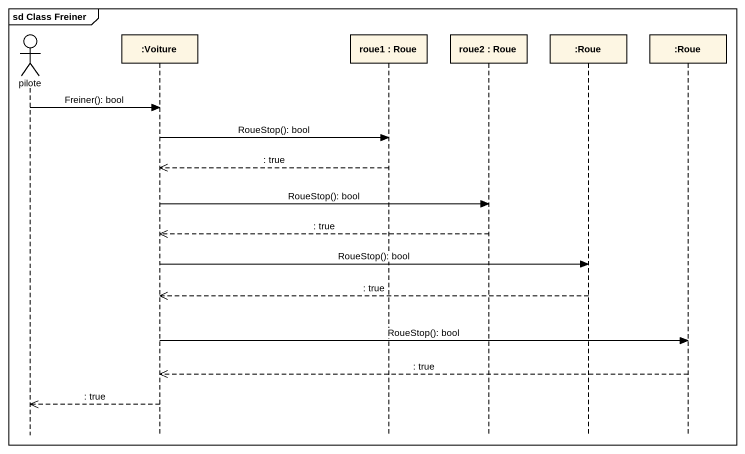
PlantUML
@startuml
mainframe sd Class Freiner
hide footbox
actor pilote
participant ":Voiture" as Voiture
participant "roue1 : Roue" as roue1
participant "roue2 : Roue" as roue2
participant ":Roue" as Roue
participant ":Roue" as Roue_2

pilote -> Voiture : Freiner(): bool
Voiture -> roue1 : RoueStop(): bool
roue1 -->> Voiture : : true
Voiture -> roue2 : RoueStop(): bool
roue2 -->> Voiture : : true
Voiture -> Roue : RoueStop(): bool
Roue -->> Voiture : : true
Voiture -> Roue_2 : RoueStop(): bool
Roue_2 -->> Voiture : : true
Voiture -->> pilote : : true
@enduml
